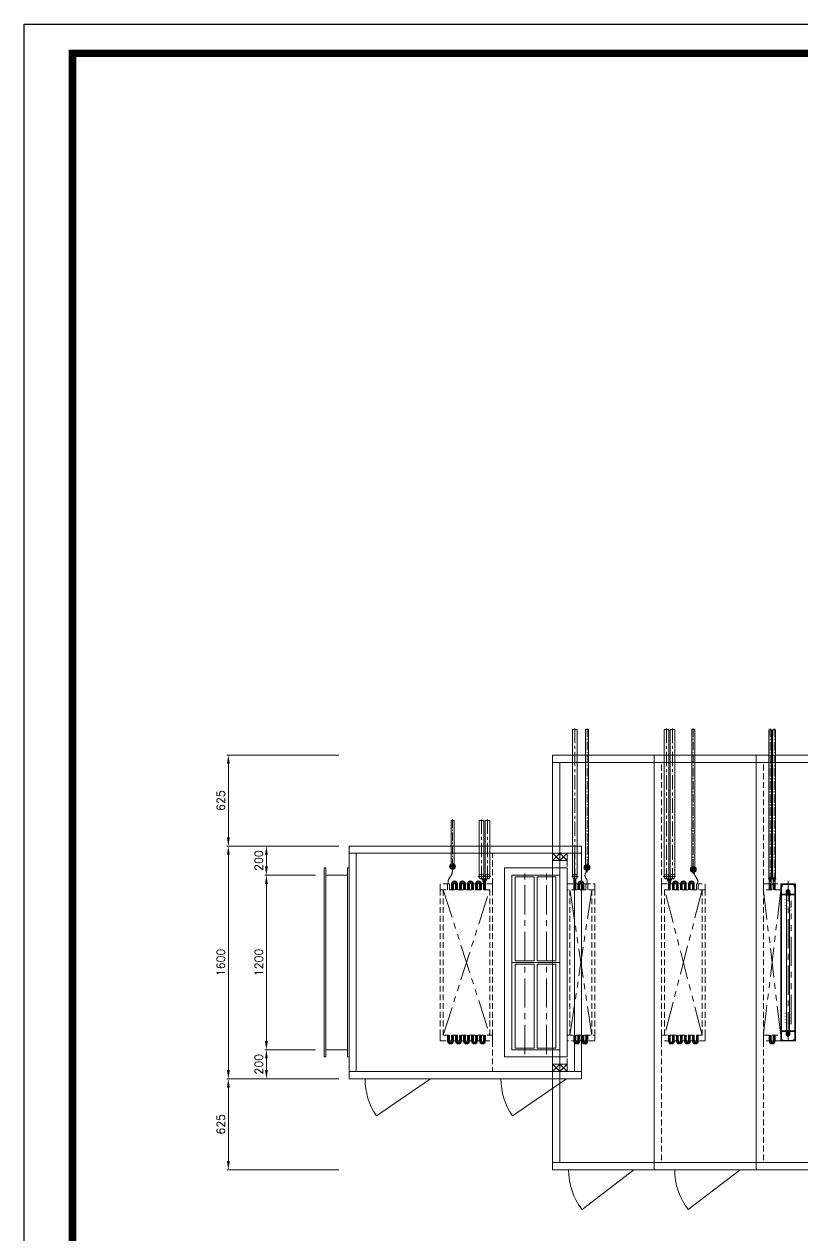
# Model space of a CAD drawing. Extents: x -421 to 20684, y -717 to 14265.
# Drawn here: x -421 to 4934, y 5937 to 14265 of the extents above; entities that cross this region are included whole.
import ezdxf

# ---------------------------------------------------------------- set-up
doc = ezdxf.new("R2010")
doc.units = 0
doc.header["$LTSCALE"] = 80
doc.header["$MEASUREMENT"] = 0
for name, pattern in [('CEN', [26, 20, -2, 2, -2]), ('CENTER', [2, 1.25, -0.25, 0.25, -0.25]), ('CENTER2', [1.125, 0.75, -0.125, 0.125, -0.125]), ('CENTERX2', [4, 2.5, -0.5, 0.5, -0.5]), ('H2', [4, 3, -1]), ('HIDDENX2', [0.75, 0.5, -0.25]), ('PHANTOM', [5, 2.5, -0.5, 0.5, -0.5, 0.5, -0.5]), ('PHANTOMX2', [5, 2.5, -0.5, 0.5, -0.5, 0.5, -0.5])]:
    doc.linetypes.add(name, pattern=pattern)
doc.layers.get('0').update_dxf_attribs({"linetype": 'CONTINUOUS', "lineweight": 18})
doc.layers.get('DEFPOINTS').update_dxf_attribs({"linetype": 'CONTINUOUS', "lineweight": 18})
for name, color, linetype, lineweight in [('2', 2, 'HIDDENX2', 18), ('9', 2, 'H2', 18), ('CEN', 1, 'CEN', 18), ('LIN', 2, 'CONTINUOUS', 18), ('P', 1, 'PHANTOM', 18)]:
    doc.layers.add(name, color=color, linetype=linetype, lineweight=lineweight)
doc.layers.add('FORM', color=7, linetype='CONTINUOUS')
doc.styles.get("Standard").update_dxf_attribs({"font": 'txt.shx', "bigfont": '2hs.shx'})
doc.dimstyles.get("Standard").update_dxf_attribs({"dimscale": 0, "dimtxt": 55, "dimasz": 60, "dimexe": 10, "dimexo": 70, "dimgap": 25, "dimtad": 1, "dimdec": 0, "dimlfac": -1, "dimzin": 0, "dimdsep": 46, "dimtxsty": 'Standard', "dimcen": 0, "dimclrd": 1, "dimclre": 1, "dimadec": 0, "dimazin": 0, "dimtfac": 1, "dimtdec": 0, "dimtix": 1, "dimtmove": 1, "dimatfit": 2, "dimfxl": 0, "dimtolj": 1, "dimtzin": 0, "dimlwd": 5, "dimlwe": 5, "dimarcsym": 0})

# ---------------------------------------------------------------- blocks, each defined once
blk = doc.blocks.new('COIL-UP')
at = {"color": 2, "ltscale": 30}
for p, q in [((47.4, 1080), (47.4, 1040)), ((60.1, 1080), (60.1, 1040)), ((74.9, 1080), (74.9, 1040)), ((87.6, 1080), (87.6, 1040)), ((102.4, 1080), (102.4, 1040)), ((115.1, 1080), (115.1, 1040)), ((129.9, 1080), (129.9, 1040)), ((142.6, 1080), (142.6, 1040)), ((157.4, 1080), (157.4, 1040)), ((170.1, 1080), (170.1, 1040)), ((184.9, 1080), (184.9, 1040)), ((197.6, 1080), (197.6, 1040)), ((212.4, 1080), (212.4, 1040)), ((225.1, 1080), (225.1, 1040)), ((239.9, 1080), (239.9, 1040)), ((252.6, 1080), (252.6, 1040)), ((47.4, 0), (47.4, 40)), ((49, 0), (58.6, 0)), ((60.1, 0), (60.1, 40)), ((74.9, 0), (74.9, 40)), ((87.6, 0), (87.6, 40)), ((102.4, 0), (102.4, 40)), ((115.1, 0), (115.1, 40)), ((129.9, 0), (129.9, 40)), ((142.6, 0), (142.6, 40)), ((157.4, 0), (157.4, 40)), ((170.1, 0), (170.1, 40)), ((184.9, 0), (184.9, 40)), ((197.6, 0), (197.6, 40)), ((212.4, 0), (212.4, 40)), ((225.1, 0), (225.1, 40)), ((239.9, 0), (239.9, 40)), ((241.5, 0), (251.1, 0)), ((252.6, 0), (252.6, 40)), ((17.2, -50.1), (17.2, -1060)), ((49, -50.1), (49, -1060)), ((49, -50.1), (49, -1060)), ((58.8, -50.1), (58.8, -1060)), ((90.5, -50.1), (90.5, -1060)), ((90.5, -50.1), (90.5, -1060)), ((208.1, -116.3), (208.1, -1060)), ((228.1, -1060), (228.1, -116.6)), ((17.2, -1060), (49, -1060)), ((58.8, -1060), (90.5, -1060)), ((208.1, -1060), (228.1, -1060))]:
    blk.add_line(p, q, dxfattribs=at)
for centre, radius in [((33.1, -50.1), 15.9), ((74.6, -50.1), 15.9), ((218.3, -99.1), 20)]:
    blk.add_circle(centre, radius, dxfattribs=at)
at = {"color": 4, "linetype": 'CENTER', "ltscale": 30}
for radius in [15, 7.94]:
    blk.add_circle((218.3, -99.1), radius, dxfattribs=at)
at = {"color": 2, "ltscale": 30}
for centre, radius, start, end in [((67.5, 1080), 20.1, 0, 180), ((67.5, 1080), 7.4, 0, 180), ((122.5, 1080), 20.1, 0, 180), ((122.5, 1080), 7.4, 0, 180), ((177.5, 1080), 20.1, 0, 180), ((177.5, 1080), 7.4, 0, 180), ((232.5, 1080), 20.1, 0, 180), ((232.5, 1080), 7.4, 0, 180), ((95, 0), 20.1, 180, 0), ((95, 0), 7.4, 180, 0), ((150, 0), 20.1, 180, 0), ((150, 0), 7.4, 180, 0), ((205, 0), 20.1, 180, 0), ((205, 0), 7.4, 180, 0)]:
    blk.add_arc(centre, radius, start, end, dxfattribs=at)
for points, knots in [([(47.4, 0.7), (47.1, -2), (46.8, -4.7), (46, -10.8), (45.4, -14.1), (44.3, -18.6), (44, -19.9), (43.2, -22.2), (42.9, -23.2), (42.2, -24.8), (41.9, -25.5), (41.3, -26.9), (41, -27.5), (39.9, -29.6), (39.1, -30.9), (37.8, -33), (37.2, -33.8), (36.7, -34.6)], [0, 0, 0, 0, 8.122778, 8.122778, 18.692797, 18.692797, 23.371493, 23.371493, 26.97768, 26.97768, 29.595751, 29.595751, 32.213823, 32.213823, 37.449966, 37.449966, 40.578291, 40.578291, 40.578291, 40.578291]), ([(47.4, 0), (47.7, -3.2), (48, -5.7), (48.8, -12), (49.4, -15.8), (50.7, -21.3), (51.2, -23.1), (52.3, -26.6), (52.9, -28.3), (55.1, -33.3), (56.8, -36.5), (59.4, -40.5), (60.1, -41.4), (60.7, -42.4)], [0, 0, 0, 0, 7.361999, 7.361999, 18.066817, 18.066817, 23.235675, 23.235675, 28.03421, 28.03421, 37.937343, 37.937343, 41.217073, 41.217073, 41.217073, 41.217073]), ([(60.1, 0.7), (60.4, -2), (60.7, -4.7), (61.5, -10.8), (62.1, -14.1), (63.2, -18.6), (63.5, -19.9), (64.3, -22.2), (64.6, -23.2), (65.3, -24.8), (65.6, -25.5), (66.2, -26.9), (66.5, -27.5), (67.6, -29.6), (68.4, -30.9), (69.7, -33), (70.3, -33.8), (70.8, -34.6)], [0, 0, 0, 0, 8.122778, 8.122778, 18.692797, 18.692797, 23.371493, 23.371493, 26.97768, 26.97768, 29.595751, 29.595751, 32.213823, 32.213823, 37.449966, 37.449966, 40.578291, 40.578291, 40.578291, 40.578291]), ([(53.8, -30.2), (52.3, -33.5), (50.6, -36.5), (48.1, -40.5), (47.4, -41.4), (46.8, -42.4)], [28.271735, 28.271735, 28.271735, 28.271735, 37.937343, 37.937343, 41.217073, 41.217073, 41.217073, 41.217073])]:
    blk.add_open_spline(points, degree=3, knots=knots, dxfattribs=at)
at = {"color": 4, "linetype": 'CENTER', "ltscale": 30}
blk.add_spline([(218.3, -99.1), (233.9, -51), (248.6, -17.8), (246.3, 0)], degree=3, dxfattribs=at)
at = {"layer": '2', "color": 1, "linetype": 'PHANTOMX2', "lineweight": 5}
for p, q in [((279.9, 1040), (20, 40)), ((280, 40), (20, 1040))]:
    blk.add_line(p, q, dxfattribs=at)
at = {"layer": '9', "linetype": 'HIDDENX2'}
for p, q in [((20, 1040), (20, 40)), ((279.9, 1040), (280, 40))]:
    blk.add_line(p, q, dxfattribs=at)
for points in [[(0, 1040), (300, 1040), (300, 1080), (0, 1080)], [(0, 1040), (299.9, 1040), (300, 40), (0, 40)], [(0, 0), (300, 0), (300, 40), (0, 40)]]:
    blk.add_lwpolyline(points, close=True, dxfattribs=at)
at = {"layer": 'CEN', "linetype": 'CENTER', "ltscale": 30}
for p, q in [((53.8, 1080), (53.8, 1040)), ((81.3, 1080), (81.3, 1040)), ((108.8, 1080), (108.8, 1040)), ((136.3, 1080), (136.3, 1040)), ((163.8, 1080), (163.8, 1040)), ((191.3, 1080), (191.3, 1040)), ((218.8, 1080), (218.8, 1040)), ((246.3, 1080), (246.3, 1040)), ((53.8, 40), (53.8, 0)), ((81.3, 0), (81.3, 40)), ((108.8, 0), (108.8, 40)), ((136.3, 0), (136.3, 40)), ((163.8, 0), (163.8, 40)), ((191.3, 0), (191.3, 40)), ((218.8, 0), (218.8, 40)), ((55.2, -50.1), (11, -50.1)), ((96.8, -50.1), (52.5, -50.1)), ((219.3, -68.1), (218.3, -130.2))]:
    blk.add_line(p, q, dxfattribs=at)
at = {"layer": 'CEN', "linetype": 'CENTER'}
for p, q in [((33.1, -1068), (33.1, -33.6)), ((74.6, -1068), (74.6, -33.6))]:
    blk.add_line(p, q, dxfattribs=at)
at = {"layer": 'CEN', "linetype": 'CENTER2'}
blk.add_line((218.3, -1068.6), (218.3, -65.9), dxfattribs=at)
at = {"layer": 'CEN', "linetype": 'CENTER', "ltscale": 30}
for centre, start, end in [((67.5, 1080), 0, 180), ((122.5, 1080), 0, 180), ((177.5, 1080), 0, 180), ((232.5, 1080), 0, 180), ((95, 0), 180, 0), ((150, 0), 180, 0), ((205, 0), 180, 0)]:
    blk.add_arc(centre, 13.8, start, end, dxfattribs=at)
for points, knots in [([(53.8, 0), (54.8, -9.5), (56.4, -22.9), (62.9, -34.2), (65, -37.4)], [0, 0, 0, 0, 28.022794, 39.590551, 39.590551, 39.590551, 39.590551]), ([(50.5, -20.2), (49.8, -22.6), (47.8, -28.7), (44.6, -34.2), (42.5, -37.4)], [20.215547, 20.215547, 20.215547, 20.215547, 28.022794, 39.590551, 39.590551, 39.590551, 39.590551])]:
    blk.add_open_spline(points, degree=3, knots=knots, dxfattribs=at)
blk = doc.blocks.new('*D19')
at = {"color": 1, "linetype": 'Continuous', "lineweight": 5}
for p, q in [((1573.1, 8416), (1235, 8416)), ((1245, 8356), (1245, 7276)), ((1583.1, 7216), (1235, 7216))]:
    blk.add_line(p, q, dxfattribs=at)
at = {"color": 1, "linetype": 'Continuous'}
for points in [[(1235, 8356), (1255, 8356), (1245, 8416)], [(1235, 7276), (1255, 7276), (1245, 7216)]]:
    blk.add_solid(points, dxfattribs=at)
at = {"layer": 'DEFPOINTS', "color": 0, "linetype": 'Continuous'}
for p in [(1643.1, 8416), (1245, 7216), (1653.1, 7216)]:
    blk.add_point(p, dxfattribs=at)
at = {"color": 0, "linetype": 'Continuous', "insert": (1192.5, 7816), "char_height": 55, "attachment_point": 5, "rotation": 90}
blk.add_mtext('\\A1;1200', dxfattribs=at)
blk = doc.blocks.new('*D20')
at = {"color": 1, "linetype": 'Continuous', "lineweight": 5}
for p, q in [((1583.1, 7216), (1235, 7216)), ((1245, 7156), (1245, 7076)), ((1743.1, 7016), (1235, 7016))]:
    blk.add_line(p, q, dxfattribs=at)
at = {"color": 1, "linetype": 'Continuous'}
for points in [[(1235, 7156), (1255, 7156), (1245, 7216)], [(1235, 7076), (1255, 7076), (1245, 7016)]]:
    blk.add_solid(points, dxfattribs=at)
at = {"layer": 'DEFPOINTS', "color": 0, "linetype": 'Continuous'}
for p in [(1653.1, 7216), (1245, 7016), (1813.1, 7016)]:
    blk.add_point(p, dxfattribs=at)
at = {"color": 0, "linetype": 'Continuous', "insert": (1192.5, 7116), "char_height": 55, "attachment_point": 5, "rotation": 90}
blk.add_mtext('\\A1;200', dxfattribs=at)
blk = doc.blocks.new('*D21')
at = {"color": 1, "linetype": 'Continuous', "lineweight": 5}
for p, q in [((1743.1, 8616), (973.2, 8616)), ((983.2, 8556), (983.2, 7076)), ((1743.1, 7016), (973.2, 7016))]:
    blk.add_line(p, q, dxfattribs=at)
at = {"color": 1, "linetype": 'Continuous'}
for points in [[(973.2, 8556), (993.2, 8556), (983.2, 8616)], [(973.2, 7076), (993.2, 7076), (983.2, 7016)]]:
    blk.add_solid(points, dxfattribs=at)
at = {"layer": 'DEFPOINTS', "color": 0, "linetype": 'Continuous'}
for p in [(1813.1, 8616), (983.2, 7016), (1813.1, 7016)]:
    blk.add_point(p, dxfattribs=at)
at = {"color": 0, "linetype": 'Continuous', "insert": (930.7, 7816), "char_height": 55, "attachment_point": 5, "rotation": 90}
blk.add_mtext('\\A1;1600', dxfattribs=at)
blk = doc.blocks.new('DXC-UP')
at = {"color": 2, "ltscale": 30}
for p, q in [((37.9, 50.1), (37.9, 1060)), ((37.9, 1060), (69.6, 1060)), ((69.6, 50.1), (69.6, 1060)), ((69.6, 50.1), (69.6, 1060)), ((126.8, 128.9), (126.8, 1060)), ((126.8, 1060), (146.8, 1060)), ((146.8, 1060), (146.8, 129.2)), ((47.4, 0), (47.4, 35.5)), ((47.4, 0), (47.4, -40)), ((49, 0), (58.6, 0)), ((60.1, 0), (60.1, 35.5)), ((60.1, 0), (60.1, -40)), ((74.9, 0), (74.9, -40)), ((87.6, 0), (87.6, -40)), ((102.4, 0), (102.4, -40)), ((115.1, 0), (115.1, -40)), ((129.9, 0), (142.6, 0)), ((129.9, 0), (129.9, -40)), ((142.6, 0), (142.6, -40)), ((47.4, -1080), (47.4, -1040)), ((60.1, -1080), (60.1, -1040)), ((74.9, -1080), (74.9, -1040)), ((87.6, -1080), (87.6, -1040)), ((102.4, -1080), (102.4, -1040)), ((115.1, -1080), (115.1, -1040)), ((129.9, -1080), (129.9, -1040)), ((142.6, -1080), (142.6, -1040))]:
    blk.add_line(p, q, dxfattribs=at)
for centre, radius in [((137, 111.7), 20), ((53.7, 50.1), 15.9)]:
    blk.add_circle(centre, radius, dxfattribs=at)
at = {"color": 4, "linetype": 'CENTER', "ltscale": 30}
for radius in [15, 7.94]:
    blk.add_circle((137, 111.7), radius, dxfattribs=at)
at = {"color": 2, "ltscale": 30}
for centre, radius, start, end in [((95, 0), 20.1, 0, 180), ((95, 0), 7.4, 0, 180), ((67.5, -1080), 20.1, 180, 0), ((67.5, -1080), 7.4, 180, 0), ((122.5, -1080), 20.1, 180, 0), ((122.5, -1080), 7.4, 180, 0)]:
    blk.add_arc(centre, radius, start, end, dxfattribs=at)
at = {"color": 4, "linetype": 'CENTER', "ltscale": 30}
blk.add_open_spline([(137, 111.7), (136.8, 77.8), (107.7, 62.5), (141.8, 24.2), (137.6, 6), (136.2, 0)], degree=3, knots=[0, 0, 0, 0, 99.366065, 135.649551, 153.655823, 153.655823, 153.655823, 153.655823], dxfattribs=at)
at = {"layer": '2', "color": 1, "linetype": 'PHANTOMX2', "lineweight": 5}
for p, q in [((169.9, -1040), (20, -40)), ((170, -40), (20, -1040))]:
    blk.add_line(p, q, dxfattribs=at)
at = {"layer": '9', "linetype": 'HIDDENX2'}
for p, q in [((20, -1040), (20, -40)), ((169.9, -1040), (170, -40))]:
    blk.add_line(p, q, dxfattribs=at)
for points in [[(0, 0), (190, 0), (190, -40), (0, -40)], [(0, -1040), (189.9, -1040), (190, -40), (0, -40)], [(0, -1040), (190, -1040), (190, -1080), (0, -1080)]]:
    blk.add_lwpolyline(points, close=True, dxfattribs=at)
at = {"layer": 'CEN', "linetype": 'CENTER'}
blk.add_line((53.7, 1068), (53.7, 33.6), dxfattribs=at)
at = {"layer": 'CEN', "linetype": 'CENTER2'}
blk.add_line((137, 1068.6), (137, 78.5), dxfattribs=at)
at = {"layer": 'CEN', "linetype": 'CENTER', "ltscale": 30}
for p, q in [((138.1, 80.7), (137, 142.8)), ((75.9, 50.1), (31.6, 50.1)), ((53.7, 0), (53.7, 34.2)), ((53.7, -40), (53.7, 0)), ((81.2, 0), (81.2, -40)), ((108.7, 0), (108.7, -40)), ((53.7, -1080), (53.7, -1040)), ((81.2, -1080), (81.2, -1040)), ((108.7, -1080), (108.7, -1040)), ((136.2, -1080), (136.2, -1040))]:
    blk.add_line(p, q, dxfattribs=at)
for centre, start, end in [((95, 0), 0, 180), ((67.5, -1080), 180, 0), ((122.5, -1080), 180, 0)]:
    blk.add_arc(centre, 13.8, start, end, dxfattribs=at)
blk = doc.blocks.new('A$C53FA227C')
at = {"lineweight": 5}
for p, q in [((-100, 0), (-100, -1080)), ((0, 0), (-100, 0)), ((0, 0), (0, -1080)), ((0, -4.4), (-100, -4.4)), ((-95.6, -8.8), (-95.6, -1080)), ((-85.2, -8.8), (-95.6, -8.8)), ((-95.6, -65.8), (-4.4, -65.8)), ((-95.6, -70.2), (-4.4, -70.2)), ((-85.2, -4.4), (-85.2, -8.8)), ((-68.3, -64), (-31.7, -64)), ((-68.3, -64), (-68.3, -65.8)), ((-68.3, -71.9), (-68.3, -70.2)), ((-68.3, -71.9), (-31.7, -71.9)), ((-34.2, -62), (-65.8, -62)), ((-65.8, -62), (-65.8, -64)), ((-62, -49.5), (-62, -40.4)), ((-62, -62), (-62, -52.9)), ((-60.9, -71.9), (-60.9, -1002.7)), ((-58.7, -38.7), (-41.3, -38.7)), ((-58.7, -51.2), (-41.3, -51.2)), ((-56, -50.4), (-56, -39.5)), ((-56, -62), (-56, -52.1)), ((-55.3, -34.6), (-54, -33.2)), ((-55.3, -34.6), (-44.7, -34.6)), ((-55.3, -38.7), (-55.3, -34.6)), ((-54, -33.2), (-46, -33.2)), ((-46, -33.2), (-44.7, -34.6)), ((-44.7, -38.7), (-44.7, -34.6)), ((-44, -50.4), (-44, -39.5)), ((-44, -62), (-44, -52.1)), ((-39.1, -71.9), (-39.1, -1002.7)), ((-38, -49.5), (-38, -40.4)), ((-38, -62), (-38, -52.9)), ((-34.2, -62), (-34.2, -64)), ((-31.7, -64), (-31.7, -65.8)), ((-31.7, -71.9), (-31.7, -70.2)), ((-14.7, -4.4), (-14.7, -8.8)), ((-4.2, -8.8), (-14.7, -8.8)), ((-4.2, -8.8), (-4.2, -1080)), ((0, -1080), (-100, -1080)), ((-95.6, -1004.4), (-4.2, -1004.4)), ((-95.6, -1008.8), (-4.2, -1008.8)), ((-95.6, -1060.6), (-91.2, -1060.6)), ((-91.2, -1060.6), (-91.2, -1075.6)), ((-8.6, -1075.6), (-91.2, -1075.6)), ((-68.3, -1002.7), (-31.7, -1002.7)), ((-68.3, -1002.7), (-68.3, -1004.4)), ((-68.3, -1010.6), (-68.3, -1008.8)), ((-68.3, -1010.6), (-31.7, -1010.6)), ((-65.8, -1012.6), (-65.8, -1010.6)), ((-34.2, -1012.6), (-65.8, -1012.6)), ((-62, -1012.6), (-62, -1021.7)), ((-62, -1025.1), (-62, -1034.2)), ((-58.7, -1023.4), (-41.3, -1023.4)), ((-58.7, -1035.9), (-41.3, -1035.9)), ((-56, -1012.6), (-56, -1022.5)), ((-56, -1024.2), (-56, -1035)), ((-55.3, -1035.9), (-55.3, -1040)), ((-55.3, -1040), (-44.7, -1040)), ((-55.3, -1040), (-54, -1041.3)), ((-54, -1041.3), (-46, -1041.3)), ((-46, -1041.3), (-44.7, -1040)), ((-44.7, -1035.9), (-44.7, -1040)), ((-44, -1012.6), (-44, -1022.5)), ((-44, -1024.2), (-44, -1035)), ((-38, -1012.6), (-38, -1021.7)), ((-38, -1025.1), (-38, -1034.2)), ((-34.2, -1012.6), (-34.2, -1010.6)), ((-31.7, -1002.7), (-31.7, -1004.4)), ((-31.7, -1010.6), (-31.7, -1008.8)), ((-8.6, -1060.6), (-8.6, -1075.6)), ((-8.6, -1060.6), (-4.2, -1060.6))]:
    blk.add_line(p, q, dxfattribs=at)
at = {"lineweight": 5, "const_width": 1.6}
for points in [[(-71.2, -114.9, 1), (-71.2, -119.7, 1)], [(-71.2, -135.5, 1), (-71.2, -140.3, 1)], [(-71.2, -156.2, 1), (-71.2, -160.9, 1)], [(-28.8, -125.2, -1), (-28.8, -130, -1)], [(-28.8, -145.9, -1), (-28.8, -150.6, -1)], [(-28.8, -166.5, -1), (-28.8, -171.2, -1)], [(-71.2, -176.8, 1), (-71.2, -181.6, 1)], [(-28.8, -187.1, -1), (-28.8, -191.9, -1)], [(-71.2, -897.3, 1), (-71.2, -902.1, 1)], [(-28.8, -907.6, -1), (-28.8, -912.4, -1)], [(-71.2, -917.9, 1), (-71.2, -922.7, 1)], [(-71.2, -938.5, 1), (-71.2, -943.3, 1)], [(-71.2, -959.1, 1), (-71.2, -963.9, 1)], [(-28.8, -928.2, -1), (-28.8, -933, -1)], [(-28.8, -948.8, -1), (-28.8, -953.6, -1)], [(-28.8, -969.4, -1), (-28.8, -974.2, -1)]]:
    blk.add_lwpolyline(points, format="xyb", dxfattribs=at)
for points in [[(-60.9, -113.6), (-71.2, -114.9)], [(-71.2, -119.7), (-39.1, -123.9)], [(-60.9, -134.2), (-71.2, -135.5)], [(-71.2, -140.3), (-39.1, -144.5)], [(-60.9, -154.8), (-71.2, -156.2)], [(-71.2, -160.9), (-39.1, -165.1)], [(-39.1, -123.9), (-28.8, -125.2)], [(-28.8, -130), (-39.1, -131.4)], [(-39.1, -144.5), (-28.8, -145.9)], [(-28.8, -150.6), (-39.1, -152)], [(-39.1, -165.1), (-28.8, -166.5)], [(-60.9, -175.4), (-71.2, -176.8)], [(-71.2, -181.6), (-39.1, -185.7)], [(-28.8, -171.2), (-39.1, -172.6)], [(-39.1, -185.7), (-28.8, -187.1)], [(-28.8, -191.9), (-39.1, -193.2)], [(-60.9, -895.9), (-71.2, -897.3)], [(-71.2, -902.1), (-39.1, -906.2)], [(-60.9, -916.5), (-71.2, -917.9)], [(-39.1, -906.2), (-28.8, -907.6)], [(-28.8, -912.4), (-39.1, -913.7)], [(-71.2, -922.7), (-39.1, -926.8)], [(-60.9, -937.1), (-71.2, -938.5)], [(-71.2, -943.3), (-39.1, -947.4)], [(-60.9, -957.7), (-71.2, -959.1)], [(-71.2, -963.9), (-39.1, -968.1)], [(-39.1, -926.8), (-28.8, -928.2)], [(-28.8, -933), (-39.1, -934.3)], [(-39.1, -947.4), (-28.8, -948.8)], [(-28.8, -953.6), (-39.1, -954.9)], [(-39.1, -968.1), (-28.8, -969.4)], [(-28.8, -974.2), (-39.1, -975.5)]]:
    blk.add_lwpolyline(points, dxfattribs=at)
at = {"lineweight": 5}
for centre, radius, start, end in [((-58.6, -43), 4.31, 52.7941, 142.90426), ((-58.6, -46.9), 4.31, 217.09574, 307.2059), ((-58.6, -55.5), 4.31, 52.7941, 142.90426), ((-51, -53.2), 14.6, 86.10292, 110.07012), ((-51, -36.7), 14.6, 249.92988, 273.89708), ((-51, -65.7), 14.6, 86.10292, 110.07012), ((-49, -53.2), 14.6, 69.92988, 93.89708), ((-49, -36.7), 14.6, 266.10292, 290.07012), ((-49, -65.7), 14.6, 69.92988, 93.89708), ((-41.4, -43), 4.31, 37.09574, 127.2059), ((-41.4, -46.9), 4.31, 232.7941, 322.90426), ((-41.4, -55.5), 4.31, 37.09574, 127.2059), ((-58.6, -1019.1), 4.31, 217.09574, 307.2059), ((-58.6, -1027.7), 4.31, 52.7941, 142.90426), ((-58.6, -1031.6), 4.31, 217.09574, 307.2059), ((-51, -1008.9), 14.6, 249.92988, 273.89708), ((-51, -1037.9), 14.6, 86.10292, 110.07012), ((-51, -1021.4), 14.6, 249.92988, 273.89708), ((-49, -1008.9), 14.6, 266.10292, 290.07012), ((-49, -1037.9), 14.6, 69.92988, 93.89708), ((-49, -1021.4), 14.6, 266.10292, 290.07012), ((-41.4, -1019.1), 4.31, 232.7941, 322.90426), ((-41.4, -1027.7), 4.31, 37.09574, 127.2059), ((-41.4, -1031.6), 4.31, 232.7941, 322.90426)]:
    blk.add_arc(centre, radius, start, end, dxfattribs=at)
at = {"layer": 'CEN', "linetype": 'CENTERX2'}
blk.add_line((-50, 1.7), (-50, -1098.5), dxfattribs=at)
at = {"layer": 'P', "lineweight": 5}
for p, q in [((-71.2, -116.4), (-71.2, -961.7)), ((-38.8, -125.1), (-38.8, -971.9))]:
    blk.add_line(p, q, dxfattribs=at)
blk = doc.blocks.new('*D30')
at = {"color": 1, "linetype": 'Continuous', "lineweight": 5}
for p, q in [((1743.1, 8616), (1235, 8616)), ((1245, 8476), (1245, 8556)), ((1583.1, 8416), (1235, 8416))]:
    blk.add_line(p, q, dxfattribs=at)
at = {"color": 1, "linetype": 'Continuous'}
for points in [[(1235, 8556), (1255, 8556), (1245, 8616)], [(1235, 8476), (1255, 8476), (1245, 8416)]]:
    blk.add_solid(points, dxfattribs=at)
at = {"layer": 'DEFPOINTS', "color": 0, "linetype": 'Continuous'}
for p in [(1245, 8616), (1813.1, 8616), (1653.1, 8416)]:
    blk.add_point(p, dxfattribs=at)
at = {"color": 0, "linetype": 'Continuous', "insert": (1192.5, 8516), "char_height": 55, "attachment_point": 5, "rotation": 90}
blk.add_mtext('\\A1;200', dxfattribs=at)
blk = doc.blocks.new('*D63')
at = {"color": 1, "linetype": 'Continuous', "lineweight": 5}
for p, q in [((1743.1, 9241), (973.2, 9241)), ((983.2, 8676), (983.2, 9181)), ((1743.1, 8616), (973.2, 8616))]:
    blk.add_line(p, q, dxfattribs=at)
at = {"color": 1, "linetype": 'Continuous'}
for points in [[(973.2, 9181), (993.2, 9181), (983.2, 9241)], [(973.2, 8676), (993.2, 8676), (983.2, 8616)]]:
    blk.add_solid(points, dxfattribs=at)
at = {"layer": 'DEFPOINTS', "color": 0, "linetype": 'Continuous'}
for p in [(983.2, 9241), (1813.1, 9241), (1813.1, 8616)]:
    blk.add_point(p, dxfattribs=at)
at = {"color": 0, "linetype": 'Continuous', "insert": (930.7, 8928.5), "char_height": 55, "attachment_point": 5, "rotation": 90}
blk.add_mtext('\\A1;625', dxfattribs=at)
blk = doc.blocks.new('*D64')
at = {"color": 1, "linetype": 'Continuous', "lineweight": 5}
for p, q in [((1743.1, 7016), (973.2, 7016)), ((983.2, 6956), (983.2, 6451)), ((1743.1, 6391), (973.2, 6391))]:
    blk.add_line(p, q, dxfattribs=at)
at = {"color": 1, "linetype": 'Continuous'}
for points in [[(973.2, 6956), (993.2, 6956), (983.2, 7016)], [(973.2, 6451), (993.2, 6451), (983.2, 6391)]]:
    blk.add_solid(points, dxfattribs=at)
at = {"layer": 'DEFPOINTS', "color": 0, "linetype": 'Continuous'}
for p in [(1813.1, 7016), (983.2, 6391), (1813.1, 6391)]:
    blk.add_point(p, dxfattribs=at)
at = {"color": 0, "linetype": 'Continuous', "insert": (930.7, 6703.5), "char_height": 55, "attachment_point": 5, "rotation": 90}
blk.add_mtext('\\A1;625', dxfattribs=at)
blk = doc.blocks.new('CD-COIL-UP')
at = {"color": 2, "ltscale": 30}
for p, q in [((49.9, 0), (49.9, -40)), ((62.6, 0), (62.6, -40)), ((77.4, 0), (77.4, -40)), ((90.1, 0), (90.1, -40)), ((104.9, 0), (104.9, -40)), ((117.6, 0), (117.6, -40)), ((132.4, 0), (132.4, -40)), ((145.1, 0), (145.1, -40)), ((159.9, 0), (159.9, -40)), ((172.6, 0), (172.6, -40)), ((187.4, 0), (187.4, -40)), ((200.1, 0), (200.1, -40)), ((214.9, 0), (214.9, -40)), ((227.6, 0), (227.6, -40)), ((242.4, 0), (242.4, -40)), ((255.1, 0), (255.1, -40)), ((269.9, 0), (269.9, -40)), ((282.6, 0), (282.6, -40)), ((297.4, 0), (297.4, -40)), ((310.1, 0), (310.1, -40)), ((49.9, -1080), (49.9, -1040)), ((51.5, -1080), (61, -1080)), ((62.6, -1080), (62.6, -1040)), ((77.4, -1080), (77.4, -1040)), ((90.1, -1080), (90.1, -1040)), ((104.9, -1080), (104.9, -1040)), ((117.6, -1080), (117.6, -1040)), ((132.4, -1080), (132.4, -1040)), ((145.1, -1080), (145.1, -1040)), ((159.9, -1080), (159.9, -1040)), ((172.6, -1080), (172.6, -1040)), ((187.4, -1080), (187.4, -1040)), ((200.1, -1080), (200.1, -1040)), ((214.9, -1080), (214.9, -1040)), ((227.6, -1080), (227.6, -1040)), ((242.4, -1080), (242.4, -1040)), ((255.1, -1080), (255.1, -1040)), ((269.9, -1080), (269.9, -1040)), ((282.6, -1080), (282.6, -1040)), ((297.4, -1080), (297.4, -1040)), ((298.9, -1080), (308.5, -1080)), ((310.1, -1080), (310.1, -1040)), ((19.7, -1130.1), (19.7, -1515)), ((51.5, -1130.1), (51.5, -1515)), ((51.5, -1130.1), (51.5, -1515)), ((61.3, -1130.1), (61.3, -1515)), ((93, -1130.1), (93, -1515)), ((93, -1130.1), (93, -1515)), ((265.6, -1215.9), (265.6, -1515)), ((285.6, -1515), (285.6, -1216.1)), ((19.7, -1515), (51.5, -1515)), ((61.3, -1515), (93, -1515)), ((265.6, -1515), (285.6, -1515))]:
    blk.add_line(p, q, dxfattribs=at)
for centre, radius in [((35.6, -1130.1), 15.9), ((77.1, -1130.1), 15.9), ((275.8, -1198.7), 20)]:
    blk.add_circle(centre, radius, dxfattribs=at)
at = {"color": 4, "linetype": 'CENTER', "ltscale": 30}
for radius in [15, 7.94]:
    blk.add_circle((275.8, -1198.7), radius, dxfattribs=at)
at = {"color": 2, "ltscale": 30}
for centre, radius, start, end in [((70, 0), 20.1, 0, 180), ((70, 0), 7.4, 0, 180), ((125, 0), 20.1, 0, 180), ((125, 0), 7.4, 0, 180), ((180, 0), 20.1, 0, 180), ((180, 0), 7.4, 0, 180), ((235, 0), 20.1, 0, 180), ((235, 0), 7.4, 0, 180), ((290, 0), 20.1, 0, 180), ((290, 0), 7.4, 0, 180), ((97.5, -1080), 20.1, 180, 0), ((97.5, -1080), 7.4, 180, 0), ((152.5, -1080), 20.1, 180, 0), ((152.5, -1080), 7.4, 180, 0), ((207.5, -1080), 20.1, 180, 0), ((207.5, -1080), 7.4, 180, 0), ((262.5, -1080), 20.1, 180, 0), ((262.5, -1080), 7.4, 180, 0)]:
    blk.add_arc(centre, radius, start, end, dxfattribs=at)
for points, knots in [([(49.9, -1079.3), (49.6, -1082), (49.3, -1084.7), (48.5, -1090.8), (47.9, -1094.1), (46.8, -1098.6), (46.5, -1099.9), (45.7, -1102.2), (45.4, -1103.2), (44.7, -1104.8), (44.4, -1105.5), (43.8, -1106.9), (43.5, -1107.5), (42.4, -1109.6), (41.6, -1110.9), (40.3, -1113), (39.7, -1113.8), (39.2, -1114.6)], [0, 0, 0, 0, 8.122778, 8.122778, 18.692797, 18.692797, 23.371493, 23.371493, 26.97768, 26.97768, 29.595751, 29.595751, 32.213823, 32.213823, 37.449966, 37.449966, 40.578291, 40.578291, 40.578291, 40.578291]), ([(49.9, -1080), (50.2, -1083.2), (50.5, -1085.7), (51.3, -1092), (51.9, -1095.8), (53.2, -1101.3), (53.7, -1103.1), (54.8, -1106.6), (55.4, -1108.3), (57.6, -1113.3), (59.3, -1116.5), (61.9, -1120.5), (62.6, -1121.4), (63.2, -1122.4)], [0, 0, 0, 0, 7.361999, 7.361999, 18.066817, 18.066817, 23.235675, 23.235675, 28.03421, 28.03421, 37.937343, 37.937343, 41.217073, 41.217073, 41.217073, 41.217073]), ([(62.6, -1079.3), (62.9, -1082), (63.2, -1084.7), (64, -1090.8), (64.6, -1094.1), (65.7, -1098.6), (66, -1099.9), (66.8, -1102.2), (67.1, -1103.2), (67.8, -1104.8), (68.1, -1105.5), (68.7, -1106.9), (69, -1107.5), (70.1, -1109.6), (70.9, -1110.9), (72.2, -1113), (72.8, -1113.8), (73.3, -1114.6)], [0, 0, 0, 0, 8.122778, 8.122778, 18.692797, 18.692797, 23.371493, 23.371493, 26.97768, 26.97768, 29.595751, 29.595751, 32.213823, 32.213823, 37.449966, 37.449966, 40.578291, 40.578291, 40.578291, 40.578291]), ([(56.3, -1110.2), (54.8, -1113.5), (53.1, -1116.5), (50.6, -1120.5), (49.9, -1121.4), (49.3, -1122.4)], [28.271735, 28.271735, 28.271735, 28.271735, 37.937343, 37.937343, 41.217073, 41.217073, 41.217073, 41.217073])]:
    blk.add_open_spline(points, degree=3, knots=knots, dxfattribs=at)
at = {"color": 4, "linetype": 'CENTER', "ltscale": 30}
blk.add_open_spline([(275.8, -1198.7), (275.6, -1164.7), (275.2, -1148.8), (309.3, -1104.2), (305.1, -1086), (303.7, -1080)], degree=3, knots=[0, 0, 0, 0, 99.366065, 135.649551, 153.655823, 153.655823, 153.655823, 153.655823], dxfattribs=at)
at = {"layer": '2', "color": 1, "linetype": 'PHANTOMX2', "lineweight": 5}
for p, q in [((339.9, -40), (20, -1040)), ((340, -1040), (20, -40))]:
    blk.add_line(p, q, dxfattribs=at)
at = {"layer": '9', "linetype": 'HIDDENX2'}
for p, q in [((20, -40), (20, -1040)), ((339.9, -40), (340, -1040))]:
    blk.add_line(p, q, dxfattribs=at)
for points in [[(0, -40), (360, -40), (360, 0), (0, 0)], [(0, -40), (359.9, -40), (360, -1040), (0, -1040)], [(0, -1080), (360, -1080), (360, -1040), (0, -1040)]]:
    blk.add_lwpolyline(points, close=True, dxfattribs=at)
at = {"layer": 'CEN', "linetype": 'CENTER', "ltscale": 30}
for p, q in [((56.3, 0), (56.3, -40)), ((83.8, 0), (83.8, -40)), ((111.3, 0), (111.3, -40)), ((138.8, 0), (138.8, -40)), ((166.2, 0), (166.2, -40)), ((193.8, 0), (193.8, -40)), ((221.2, 0), (221.2, -40)), ((248.7, 0), (248.7, -40)), ((276.2, 0), (276.2, -40)), ((303.7, 0), (303.7, -40)), ((56.3, -1040), (56.3, -1080)), ((83.8, -1080), (83.8, -1040)), ((111.3, -1080), (111.3, -1040)), ((138.8, -1080), (138.8, -1040)), ((166.2, -1080), (166.2, -1040)), ((193.8, -1080), (193.8, -1040)), ((221.2, -1080), (221.2, -1040)), ((248.7, -1080), (248.7, -1040)), ((276.2, -1080), (276.2, -1040)), ((57.7, -1130.1), (13.5, -1130.1)), ((99.3, -1130.1), (55, -1130.1)), ((276.8, -1167.6), (275.8, -1229.8))]:
    blk.add_line(p, q, dxfattribs=at)
at = {"layer": 'CEN', "linetype": 'CENTER'}
for p, q in [((35.6, -1523), (35.6, -1113.6)), ((77.1, -1523), (77.1, -1113.6))]:
    blk.add_line(p, q, dxfattribs=at)
at = {"layer": 'CEN', "linetype": 'CENTER2'}
blk.add_line((275.8, -1523.6), (275.8, -1165.4), dxfattribs=at)
at = {"layer": 'CEN', "linetype": 'CENTER', "ltscale": 30}
for centre, start, end in [((70, 0), 0, 180), ((125, 0), 0, 180), ((180, 0), 0, 180), ((235, 0), 0, 180), ((290, 0), 0, 180), ((97.5, -1080), 180, 0), ((152.5, -1080), 180, 0), ((207.5, -1080), 180, 0), ((262.5, -1080), 180, 0)]:
    blk.add_arc(centre, 13.8, start, end, dxfattribs=at)
for points, knots in [([(56.3, -1080), (57.3, -1089.5), (58.9, -1102.9), (65.4, -1114.2), (67.5, -1117.4)], [0, 0, 0, 0, 28.022794, 39.590551, 39.590551, 39.590551, 39.590551]), ([(53, -1100.2), (52.3, -1102.6), (50.3, -1108.7), (47.1, -1114.2), (45, -1117.4)], [20.215547, 20.215547, 20.215547, 20.215547, 28.022794, 39.590551, 39.590551, 39.590551, 39.590551])]:
    blk.add_open_spline(points, degree=3, knots=knots, dxfattribs=at)
blk = doc.blocks.new('열회수코일파트')
at = {"color": 1, "linetype": 'Continuous'}
for p, q in [((560, 0), (189.6, 255.6)), ((1495, 0), (1124.6, 255.6))]:
    blk.add_line(p, q, dxfattribs=at)
at = {"linetype": 'Continuous'}
for p, q in [((50, -50), (0, -50)), ((1550, -50), (1600, -50)), ((1120, -800), (1450, -800)), ((50, -1550), (0, -1550)), ((1550, -1550), (1600, -1550))]:
    blk.add_line(p, q, dxfattribs=at)
for points in [[(50, -50), (1550, -50), (1550, -1550), (50, -1550)], [(1070, -150), (1500, -150), (1500, -1450), (1070, -1450)], [(1120, -200), (1450, -200), (1450, -1400), (1120, -1400)], [(1143.5, -788), (1273.5, -788), (1273.5, -211.1), (1143.5, -211.1)], [(1293.5, -788), (1423.5, -788), (1423.5, -211.1), (1293.5, -211.1)], [(1143.5, -812), (1273.5, -812), (1273.5, -1388.9), (1143.5, -1388.9)], [(1293.5, -812), (1423.5, -812), (1423.5, -1388.9), (1293.5, -1388.9)]]:
    blk.add_lwpolyline(points, close=True, dxfattribs=at)
at = {"color": 1, "linetype": 'Continuous'}
for centre in [(560, 0), (1495, 0)]:
    blk.add_arc(centre, 450, 145.39485, 180, dxfattribs=at)
at = {"layer": '2', "linetype": 'ByBlock'}
for p, q in [((-170, -1450), (-170, -150)), ((-170, -150), (-160, -150)), ((-160, -1450), (-160, -150)), ((-10, -1450), (-10, -150)), ((0, -150), (-10, -150)), ((0, -1450), (0, -150)), ((-160, -200), (-10, -200)), ((-10, -1400), (-160, -1400)), ((-160, -1450), (-170, -1450)), ((-10, -1450), (0, -1450))]:
    blk.add_line(p, q, dxfattribs=at)
at = {"layer": '9', "linetype": 'HIDDENX2'}
for p, q in [((988, -260), (988, -50)), ((988, -1340), (988, -1550))]:
    blk.add_line(p, q, dxfattribs=at)
at = {"layer": 'CEN', "linetype": 'CENTERX2'}
for p, q in [((1208.5, -170.4), (1208.5, -1427.3)), ((1358.5, -170.4), (1358.5, -1427.3))]:
    blk.add_line(p, q, dxfattribs=at)
at = {"layer": 'LIN', "linetype": 'Continuous'}
blk.add_lwpolyline([(1600, 0), (0, 0), (0, -1600), (1600, -1600)], close=True, dxfattribs=at)
at = {"linetype": 'Continuous', "xscale": -1}
blk.add_blockref('CD-COIL-UP', (988, -260), dxfattribs=at)
blk = doc.blocks.new('form')
at = {"layer": 'FORM', "color": 3}
blk.add_lwpolyline([(0, 562.79), (792.83, 562.79), (792.83, 0), (0, 0)], close=True, dxfattribs=at)
at = {"layer": 'FORM', "color": 2, "const_width": 1.94}
blk.add_lwpolyline([(12.48, 6.47), (12.48, 555.28), (781.78, 555.28), (781.78, 6.47)], close=True, dxfattribs=at)
blk = doc.blocks.new('A$C2F674192')
at = {"xscale": 20, "yscale": 20, "zscale": 20}
blk.add_blockref('form', (0, -11255.8), dxfattribs=at)

msp = doc.modelspace()

# ---------------------------------------------------------------- linework, layer by layer
at = {"color": 2, "ltscale": 30}
for p, q in [((4699.6, 8389.7), (4699.6, 9414.7)), ((4699.6, 9414.7), (4719.2, 9414.7)), ((4719.2, 9414.7), (4719.2, 8389.7)), ((4727.1, 8389.7), (4727.1, 9414.7)), ((4727.1, 9414.7), (4746.7, 9414.7)), ((4746.7, 9414.7), (4746.7, 8389.7)), ((4703, 8382.2), (4703, 8316)), ((4715.7, 8382.2), (4715.7, 8316)), ((4730.5, 8382.2), (4730.5, 8316)), ((4743.2, 8382.2), (4743.2, 8316)), ((4703, 7276), (4703, 7316)), ((4715.7, 7276), (4715.7, 7316)), ((4730.5, 7276), (4730.5, 7316)), ((4743.2, 7276), (4743.2, 7316))]:
    msp.add_line(p, q, dxfattribs=at)
at = {"linetype": 'Continuous'}
for p, q in [((3263.1, 9191), (3213.1, 9191)), ((1863.1, 8566), (1813.1, 8566)), ((3263.1, 8566), (3213.1, 8516)), ((3213.1, 8566), (3263.1, 8516)), ((3313.1, 8566), (3263.1, 8516)), ((3263.1, 8566), (3313.1, 8516)), ((4730.5, 8349.1), (4715.7, 8349.1)), ((3263.1, 7116), (3213.1, 7066)), ((3213.1, 7116), (3263.1, 7066)), ((3313.1, 7116), (3263.1, 7066)), ((3263.1, 7116), (3313.1, 7066)), ((1863.1, 7066), (1813.1, 7066)), ((3263.1, 6441), (3213.1, 6441))]:
    msp.add_line(p, q, dxfattribs=at)
at = {"color": 1, "linetype": 'Continuous'}
for p, q in [((3773.1, 6391), (3416, 6117.3)), ((4503.1, 6391), (4146, 6117.3))]:
    msp.add_line(p, q, dxfattribs=at)
at = {"linetype": 'Continuous'}
for points in [[(3263.1, 9191), (3913.1, 9191), (3913.1, 6441), (3263.1, 6441)], [(3913.1, 9191), (4613.1, 9191), (4613.1, 6441), (3913.1, 6441)], [(4613.1, 6441), (5713.1, 6441), (5713.1, 9191), (4613.1, 9191)], [(3213.1, 8566), (1863.1, 8566), (1863.1, 7066), (3213.1, 7066)], [(3213.1, 8516), (3263.1, 8516), (3263.1, 8566), (3213.1, 8566)], [(3263.1, 8516), (3313.1, 8516), (3313.1, 8566), (3263.1, 8566)], [(3213.1, 7066), (3263.1, 7066), (3263.1, 7116), (3213.1, 7116)], [(3263.1, 7066), (3313.1, 7066), (3313.1, 7116), (3263.1, 7116)]]:
    msp.add_lwpolyline(points, close=True, dxfattribs=at)
at = {"color": 2, "ltscale": 30}
for centre in [(4709.4, 8389.7), (4736.9, 8389.7)]:
    msp.add_circle(centre, 9.8, dxfattribs=at)
for radius in [20.1, 7.4]:
    msp.add_arc((4723.1, 7276), radius, 180, 0, dxfattribs=at)
at = {"color": 1, "linetype": 'Continuous'}
for centre in [(3773.1, 6391), (4503.1, 6391)]:
    msp.add_arc(centre, 450, 180, 217.47128, dxfattribs=at)
at = {"layer": '2', "color": 1, "linetype": 'PHANTOMX2'}
for p, q in [((4783, 7316), (4663.1, 8316)), ((4783.1, 8316), (4663.1, 7316))]:
    msp.add_line(p, q, dxfattribs=at)
at = {"layer": '9', "linetype": 'HIDDENX2'}
for p, q in [((3963.1, 8356), (3963.1, 9191)), ((4663.1, 8356), (4663.1, 9191)), ((3313.1, 8356), (3313.1, 8516)), ((3263.1, 7276), (3263.1, 7116)), ((3313.1, 7116), (3313.1, 7276)), ((3963.1, 7276), (3963.1, 6441)), ((4663.1, 7276), (4663.1, 6441))]:
    msp.add_line(p, q, dxfattribs=at)
for points in [[(4663.1, 8356), (4783.1, 8356), (4783.1, 8316), (4663.1, 8316)], [(4663.1, 7316), (4783, 7316), (4783.1, 8316), (4663.1, 8316)], [(4663.1, 7316), (4783.1, 7316), (4783.1, 7276), (4663.1, 7276)]]:
    msp.add_lwpolyline(points, close=True, dxfattribs=at)
at = {"layer": 'CEN', "linetype": 'CENTER2'}
for p, q in [((4709.4, 9423.2), (4709.4, 8356.4)), ((4736.9, 9423.2), (4736.9, 8356.4))]:
    msp.add_line(p, q, dxfattribs=at)
at = {"layer": 'CEN', "linetype": 'CENTER', "ltscale": 30}
for p, q in [((4695.4, 8389.7), (4723.3, 8389.7)), ((4709.4, 8316), (4709.4, 8356)), ((4722.9, 8389.7), (4750.8, 8389.7)), ((4736.9, 8356), (4736.9, 8316)), ((4709.4, 7276), (4709.4, 7316)), ((4736.9, 7276), (4736.9, 7316))]:
    msp.add_line(p, q, dxfattribs=at)
msp.add_arc((4723.1, 7276), 13.8, 180, 0, dxfattribs=at)
at = {"layer": 'LIN', "linetype": 'Continuous'}
for points in [[(3913.1, 9241), (3213.1, 9241), (3213.1, 6391), (3913.1, 6391)], [(3913.1, 6391), (4613.1, 6391), (4613.1, 9241), (3913.1, 9241)], [(4613.1, 6391), (5713.1, 6391), (5713.1, 9241), (4613.1, 9241)], [(1813.1, 8616), (3213.1, 8616), (3213.1, 7016), (1813.1, 7016)]]:
    msp.add_lwpolyline(points, close=True, dxfattribs=at)

# ---------------------------------------------------------------- block references
at = {"linetype": 'Continuous', "xscale": 1.331000000000017, "yscale": 1.330999999999904, "zscale": 1.331}
msp.add_blockref('A$C2F674192', (-421, 14264.8), dxfattribs=at)
at = {"linetype": 'Continuous'}
msp.add_blockref('DXC-UP', (3313.1, 8356), dxfattribs=at)
at = {"linetype": 'Continuous', "xscale": -1, "rotation": 180}
for name, p in [('COIL-UP', (3963.1, 8356)), ('열회수코일파트', (1813.1, 7016))]:
    msp.add_blockref(name, p, dxfattribs=at)
at = {"linetype": 'Continuous', "rotation": 180}
msp.add_blockref('A$C53FA227C', (4783.1, 7276), dxfattribs=at)

# ---------------------------------------------------------------- dimensions: what is measured, and where the dimension line sits
at = {"linetype": 'Continuous'}
for base, p1, p2, angle, picture, middle in [((983.2, 9241), (1813.1, 8616), (1813.1, 9241), 90, '*D63', (930.7, 8928.5)), ((983.2, 7016), (1813.1, 8616), (1813.1, 7016), 90, '*D21', (930.7, 7816)), ((1245, 8616), (1653.1, 8416), (1813.1, 8616), 270, '*D30', (1192.5, 8516)), ((1245, 7216), (1643.1, 8416), (1653.1, 7216), 90, '*D19', (1192.5, 7816)), ((1245, 7016), (1653.1, 7216), (1813.1, 7016), 90, '*D20', (1192.5, 7116)), ((983.2, 6391), (1813.1, 7016), (1813.1, 6391), 270, '*D64', (930.7, 6703.5))]:
    dim = msp.add_linear_dim(base=base, p1=p1, p2=p2, angle=angle, dimstyle='Standard', override={"dimscale": 1}, dxfattribs=at)
    dim.commit()
    dim.dimension.update_dxf_attribs({"geometry": picture, "text_midpoint": middle})

doc.saveas('drawing.dxf')
